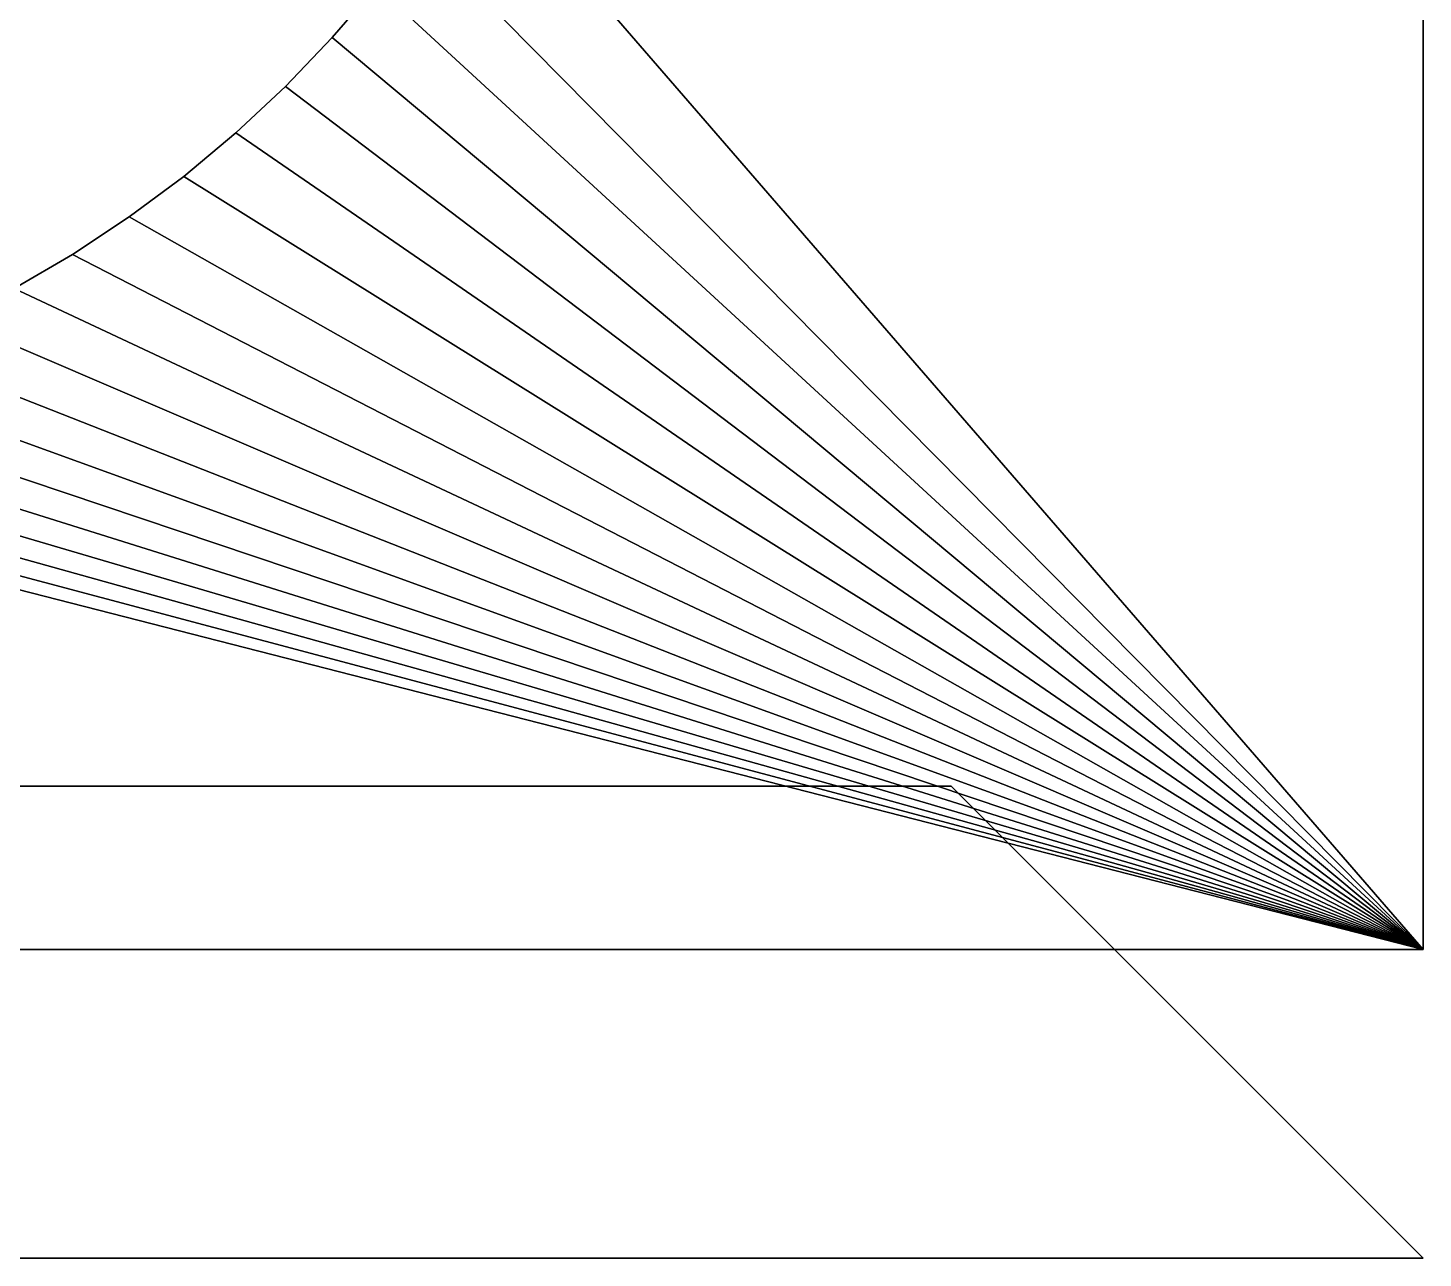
# Model space of a CAD drawing. Extents: x 0 to 258, y 0 to 209.
# Drawn here: x 141.3 to 257.7, y 0 to 102.6 of the extents above; entities that cross this region are included whole.
import ezdxf

# ---------------------------------------------------------------- set-up
doc = ezdxf.new("R2010")
doc.units = 0
doc.header["$MEASUREMENT"] = 0
doc.layers.add('STAIRDATA', color=21, linetype='CONTINUOUS')

msp = doc.modelspace()

# ---------------------------------------------------------------- linework, layer by layer
at = {"layer": 'STAIRDATA'}
for points in [[(257.677, 208.677, 0.00394), (0, 208.677, 0.00394), (0, 25.75, 0.00394), (257.677, 25.75, 0.00394)], [(257.677, 25.75), (0, 25.75), (0, 208.677), (257.677, 208.677)], [(170.38016, 106.09388, 121.53937), (257.677, 208.677, 121.53937), (257.677, 25.75, 121.53937)], [(257.677, 25.75, 138.28937), (257.677, 208.677, 138.28937), (178.30701, 165.37, 138.28937), (178.30701, 117.37, 138.28937)], [(257.677, 25.75, 121.53937), (257.677, 208.677, 121.53937), (257.677, 208.677, 138.28937), (257.677, 25.75, 138.28937)], [(257.677, 25.75, 138.28937), (178.30701, 117.37, 138.28937), (173.81766, 110.59051, 138.28937)], [(257.677, 25.75, 138.28937), (173.81766, 110.59051, 138.28937), (170.38016, 106.09388, 138.28937)], [(257.677, 25.75, 138.28937), (170.38016, 106.09388, 138.28937), (166.69789, 101.79538, 138.28937)], [(170.38016, 106.09388, 121.53937), (166.69789, 101.79538, 121.53937), (166.69789, 101.79538, 138.28937), (170.38016, 106.09388, 138.28937)], [(257.677, 25.75, 121.53937), (166.69789, 101.79538, 121.53937), (170.38016, 106.09388, 121.53937)], [(257.677, 25.75, 138.28937), (166.69789, 101.79538, 138.28937), (162.78226, 97.70832, 138.28937)], [(166.69789, 101.79538, 121.53937), (162.78226, 97.70832, 121.53937), (162.78226, 97.70832, 138.28937), (166.69789, 101.79538, 138.28937)], [(257.677, 25.75, 121.53937), (162.78226, 97.70832, 121.53937), (166.69789, 101.79538, 121.53937)], [(257.677, 25.75, 138.28937), (162.78226, 97.70832, 138.28937), (158.6454, 93.84535, 138.28937)], [(162.78226, 97.70832, 121.53937), (158.6454, 93.84535, 121.53937), (158.6454, 93.84535, 138.28937), (162.78226, 97.70832, 138.28937)], [(257.677, 25.75, 121.53937), (158.6454, 93.84535, 121.53937), (162.78226, 97.70832, 121.53937)], [(257.677, 25.75, 138.28937), (158.6454, 93.84535, 138.28937), (154.30011, 90.21842, 138.28937)], [(158.6454, 93.84535, 121.53937), (154.30011, 90.21842, 121.53937), (154.30011, 90.21842, 138.28937), (158.6454, 93.84535, 138.28937)], [(257.677, 25.75, 121.53937), (154.30011, 90.21842, 121.53937), (158.6454, 93.84535, 121.53937)], [(257.677, 25.75, 138.28937), (154.30011, 90.21842, 138.28937), (149.75984, 86.83877, 138.28937)], [(154.30011, 90.21842, 121.53937), (149.75984, 86.83877, 121.53937), (149.75984, 86.83877, 138.28937), (154.30011, 90.21842, 138.28937)], [(257.677, 25.75, 121.53937), (149.75984, 86.83877, 121.53937), (154.30011, 90.21842, 121.53937)], [(257.677, 25.75, 138.28937), (149.75984, 86.83877, 138.28937), (145.03864, 83.71685, 138.28937)], [(149.75984, 86.83877, 121.53937), (145.03864, 83.71685, 121.53937), (145.03864, 83.71685, 138.28937), (149.75984, 86.83877, 138.28937)], [(257.677, 25.75, 121.53937), (145.03864, 83.71685, 121.53937), (149.75984, 86.83877, 121.53937)], [(257.677, 25.75, 138.28937), (145.03864, 83.71685, 138.28937), (140.15111, 80.86232, 138.28937)], [(145.03864, 83.71685, 121.53937), (140.15111, 80.86232, 121.53937), (140.15111, 80.86232, 138.28937), (145.03864, 83.71685, 138.28937)], [(257.677, 25.75, 121.53937), (140.15111, 80.86232, 121.53937), (145.03864, 83.71685, 121.53937)], [(257.677, 25.75, 138.28937), (140.15111, 80.86232, 138.28937), (135.11241, 78.28403, 138.28937)], [(257.677, 25.75, 121.53937), (135.11241, 78.28403, 121.53937), (140.15111, 80.86232, 121.53937)], [(257.677, 25.75, 138.28937), (135.11241, 78.28403, 138.28937), (129.93811, 75.98994, 138.28937)], [(257.677, 25.75, 121.53937), (129.93811, 75.98994, 121.53937), (135.11241, 78.28403, 121.53937)], [(257.677, 25.75, 138.28937), (129.93811, 75.98994, 138.28937), (124.64423, 73.98718, 138.28937)], [(257.677, 25.75, 121.53937), (124.64423, 73.98718, 121.53937), (129.93811, 75.98994, 121.53937)], [(257.677, 25.75, 138.28937), (124.64423, 73.98718, 138.28937), (119.24718, 72.28192, 138.28937)], [(257.677, 25.75, 121.53937), (119.24718, 72.28192, 121.53937), (124.64423, 73.98718, 121.53937)], [(257.677, 25.75, 138.28937), (119.24718, 72.28192, 138.28937), (113.76363, 70.87946, 138.28937)], [(257.677, 25.75, 121.53937), (113.76363, 70.87946, 121.53937), (119.24718, 72.28192, 121.53937)], [(257.677, 25.75, 138.28937), (113.76363, 70.87946, 138.28937), (108.21058, 69.78413, 138.28937)], [(257.677, 25.75, 121.53937), (108.21058, 69.78413, 121.53937), (113.76363, 70.87946, 121.53937)], [(257.677, 25.75, 138.28937), (102.6052, 68.99931, 138.28937), (96.96486, 68.52745, 138.28937)], [(257.677, 25.75, 121.53937), (96.96486, 68.52745, 121.53937), (102.6052, 68.99931, 121.53937)], [(257.677, 25.75, 138.28937), (108.21058, 69.78413, 138.28937), (102.6052, 68.99931, 138.28937)], [(257.677, 25.75, 121.53937), (102.6052, 68.99931, 121.53937), (108.21058, 69.78413, 121.53937)], [(0, 25.75, 138.28937), (257.677, 25.75, 138.28937), (91.307, 68.37, 138.28937), (43.307, 68.37, 138.28937)], [(43.307, 68.37, 121.53937), (91.307, 68.37, 121.53937), (257.677, 25.75, 121.53937), (0, 25.75, 121.53937)], [(96.96486, 68.52745, 138.28937), (91.307, 68.37, 138.28937), (257.677, 25.75, 138.28937)], [(257.677, 25.75, 121.53937), (91.307, 68.37, 121.53937), (96.96486, 68.52745, 121.53937)], [(0.437, 0, 276.28937), (257.677, 0, 276.28937), (218.30701, 39.37, 276.28937), (43.307, 39.37, 276.28937)], [(43.307, 39.37, 259.53937), (218.30701, 39.37, 259.53937), (257.677, 0, 259.53937), (0.437, 0, 259.53937)], [(218.30701, 39.37, 259.53937), (43.307, 39.37, 259.53937), (43.307, 39.37, 276.28937), (218.30701, 39.37, 276.28937)], [(0, 25.75, 121.53937), (257.677, 25.75, 121.53937), (257.677, 25.75, 138.28937), (0, 25.75, 138.28937)], [(0.437, 0, 259.53937), (257.677, 0, 259.53937), (257.677, 0, 276.28937), (0.437, 0, 276.28937)]]:
    msp.add_3dface(points, dxfattribs=at)

doc.saveas('drawing.dxf')
